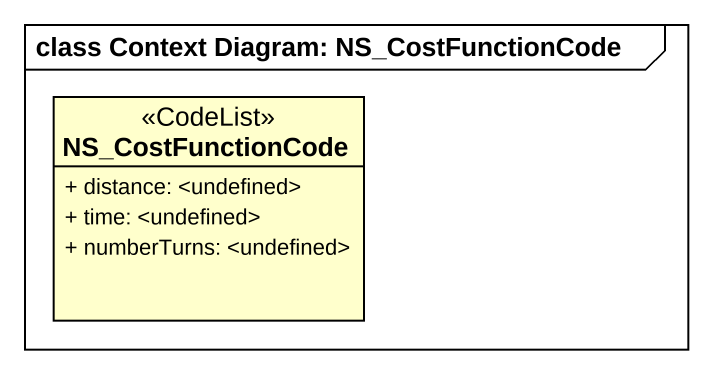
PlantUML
@startuml
mainframe class Context Diagram: NS_CostFunctionCode
hide circle
hide empty members
skinparam classAttributeIconSize 0
class NS_CostFunctionCode <<CodeList>> {
  + distance: <undefined>
  + time: <undefined>
  + numberTurns: <undefined>
}
@enduml
